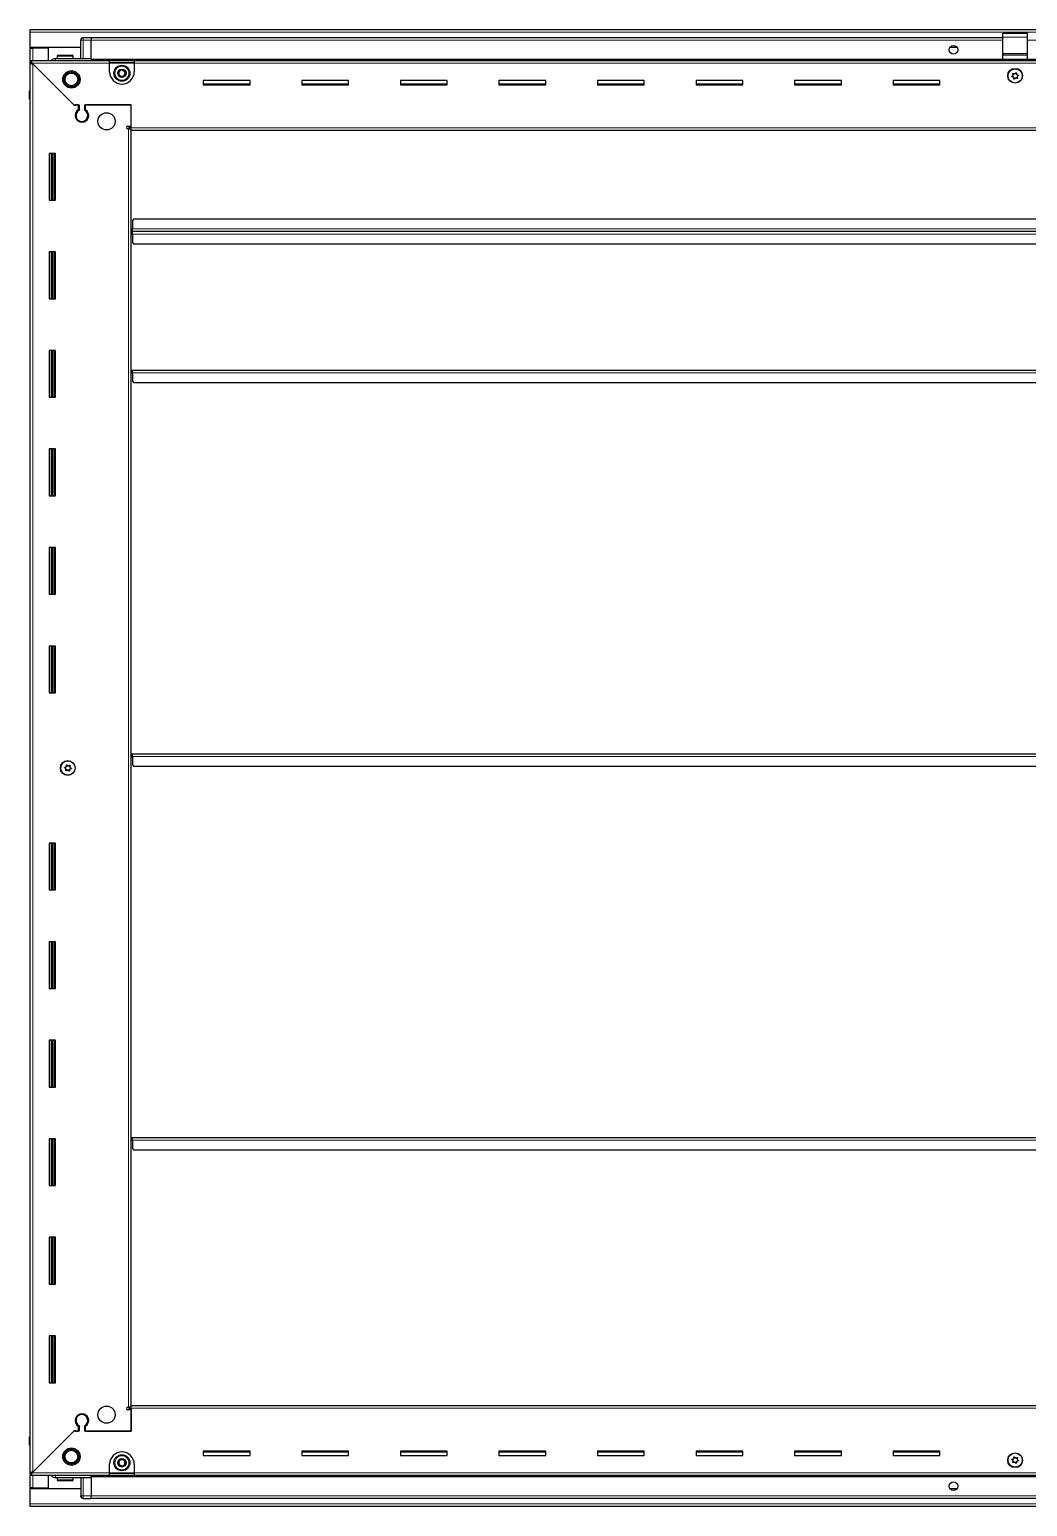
# Model space of a CAD drawing. Header units: millimetres. Extents: x 1132 to 7074, y -1399 to 2260.
# Drawn here: x 5399 to 6209, y 848 to 2047 of the extents above; entities that cross this region are included whole.
import ezdxf

# ---------------------------------------------------------------- set-up
doc = ezdxf.new("R2010")
doc.units = ezdxf.units.MM

msp = doc.modelspace()

# ---------------------------------------------------------------- linework, layer by layer
at = {"color": 7, "linetype": 'Continuous', "lineweight": 25}
for p, q in [((5399.21, 2044.5), (5399.21, 2046.6)), ((5399.21, 2046.6), (6998.21, 2046.6)), ((5399.21, 2032.1), (5399.21, 2044.5)), ((5440.89, 2039.6), (5440.89, 2039.6)), ((5442.21, 2040.1), (5448.71, 2040.1)), ((5442.21, 2040.1), (5448.71, 2040.1)), ((5448.71, 2040.1), (5448.71, 2040.1)), ((5448.71, 2040.1), (5448.71, 2040.1)), ((5448.71, 2040.1), (5448.71, 2038.1)), ((6188.71, 2039.95), (5448.71, 2039.95)), ((6188.71, 2043.6), (6208.71, 2043.6)), ((6188.71, 2040.34), (6188.71, 2043.6)), ((6188.71, 2027.19), (6188.71, 2040.34)), ((6208.71, 2040.34), (6208.71, 2043.6)), ((6208.71, 2027.19), (6208.71, 2040.34)), ((5440.21, 2032.1), (5399.21, 2032.1)), ((5399.21, 2031.6), (5399.21, 2032.1)), ((5399.21, 2031.6), (5401.31, 2031.6)), ((5399.21, 2021.35), (5399.21, 2031.6)), ((5400.71, 2031.6), (5400.71, 2032.1)), ((5414.21, 2031.6), (5401.31, 2031.6)), ((5414.21, 2021.35), (5414.21, 2031.6)), ((5440.21, 2023.1), (5440.21, 2038.1)), ((5448.71, 2023.1), (5448.71, 2038.1)), ((6151.58, 2032.1), (6145.84, 2032.1)), ((6188.71, 2026.1), (6188.71, 2027.19)), ((6208.71, 2026.1), (6208.71, 2027.19)), ((5399.21, 2019.85), (5399.21, 2021.35)), ((5399.21, 2021.35), (5400.21, 2021.35)), ((5399.21, 2019.35), (5399.21, 2019.85)), ((5399.21, 2019.85), (5400.21, 2019.85)), ((5399.21, 874.85), (5399.21, 2019.35)), ((5400.71, 2019.35), (5399.21, 2019.35)), ((5400.21, 2021.35), (5463.71, 2021.35)), ((5400.21, 2019.85), (5400.21, 2021.35)), ((5400.81, 2019.25), (5434.71, 1985.35)), ((5435.41, 1984.65), (5401.31, 2018.75)), ((5419.71, 2023.1), (5448.71, 2023.1)), ((5421.21, 2025), (5421.21, 2023.1)), ((5422.01, 2025.8), (5433.41, 2025.8)), ((5434.21, 2023.1), (5434.21, 2025)), ((5448.71, 2023.1), (5448.71, 2022.6)), ((5448.71, 2021.95), (6948.71, 2021.95)), ((5463.71, 2019.25), (5463.71, 2021.35)), ((5463.71, 2021.35), (5483.71, 2021.35)), ((5463.71, 2019.85), (5483.71, 2019.85)), ((5463.71, 2012.35), (5463.71, 2019.25)), ((5483.71, 2021.35), (6913.71, 2021.35)), ((5483.71, 2021.35), (5483.71, 2019.25)), ((5483.71, 2019.25), (5483.71, 2012.35)), ((6188.71, 2026.1), (6208.71, 2026.1)), ((6188.71, 2022.6), (6188.71, 2026.1)), ((6188.71, 2022.6), (6208.71, 2022.6)), ((6192.71, 2022.6), (6192.71, 2021.95)), ((6195.21, 2021.95), (6195.21, 2022.6)), ((6202.21, 2021.95), (6202.21, 2022.6)), ((6204.71, 2021.95), (6204.71, 2022.6)), ((6208.71, 2022.6), (6208.71, 2026.1)), ((5577.71, 2005.1), (5539.71, 2005.1)), ((5539.71, 2005.1), (5539.71, 2001.6)), ((5577.71, 2002.35), (5539.71, 2002.35)), ((5577.71, 2001.6), (5577.71, 2005.1)), ((5657.71, 2005.1), (5619.71, 2005.1)), ((5619.71, 2005.1), (5619.71, 2001.6)), ((5657.71, 2002.35), (5619.71, 2002.35)), ((5657.71, 2001.6), (5657.71, 2005.1)), ((5737.71, 2005.1), (5699.71, 2005.1)), ((5699.71, 2005.1), (5699.71, 2001.6)), ((5737.71, 2002.35), (5699.71, 2002.35)), ((5737.71, 2001.6), (5737.71, 2005.1)), ((5817.71, 2005.1), (5779.71, 2005.1)), ((5779.71, 2005.1), (5779.71, 2001.6)), ((5817.71, 2002.35), (5779.71, 2002.35)), ((5817.71, 2001.6), (5817.71, 2005.1)), ((5897.71, 2005.1), (5859.71, 2005.1)), ((5859.71, 2005.1), (5859.71, 2001.6)), ((5897.71, 2002.35), (5859.71, 2002.35)), ((5897.71, 2001.6), (5897.71, 2005.1)), ((5977.71, 2005.1), (5939.71, 2005.1)), ((5939.71, 2005.1), (5939.71, 2001.6)), ((5977.71, 2002.35), (5939.71, 2002.35)), ((5977.71, 2001.6), (5977.71, 2005.1)), ((6057.71, 2005.1), (6019.71, 2005.1)), ((6019.71, 2005.1), (6019.71, 2001.6)), ((6057.71, 2002.35), (6019.71, 2002.35)), ((6057.71, 2001.6), (6057.71, 2005.1)), ((6137.71, 2005.1), (6099.71, 2005.1)), ((6099.71, 2005.1), (6099.71, 2001.6)), ((6137.71, 2002.35), (6099.71, 2002.35)), ((6137.71, 2001.6), (6137.71, 2005.1)), ((5398.71, 1996.6), (5398.71, 1990.1)), ((5398.71, 1990.1), (5398.71, 1996.6)), ((5539.71, 2001.6), (5577.71, 2001.6)), ((5619.71, 2001.6), (5657.71, 2001.6)), ((5699.71, 2001.6), (5737.71, 2001.6)), ((5779.71, 2001.6), (5817.71, 2001.6)), ((5859.71, 2001.6), (5897.71, 2001.6)), ((5939.71, 2001.6), (5977.71, 2001.6)), ((6019.71, 2001.6), (6057.71, 2001.6)), ((6099.71, 2001.6), (6137.71, 2001.6)), ((5398.71, 1990.1), (5398.71, 1990.1)), ((5399.21, 1990.1), (5398.71, 1990.1)), ((5398.86, 1990.1), (5398.86, 904.1)), ((5434.71, 1985.35), (5438.91, 1985.35)), ((5436.11, 1985.35), (5435.41, 1984.65)), ((5438.21, 1985.35), (5436.11, 1985.35)), ((5438.21, 1985.35), (5438.21, 1981.46)), ((5438.91, 1985.35), (5438.91, 1981.07)), ((5443.51, 1985.35), (5481.21, 1985.35)), ((5443.51, 1981.07), (5443.51, 1985.35)), ((5444.21, 1981.46), (5444.21, 1985.35)), ((5481.21, 1985.35), (5444.21, 1985.35)), ((5481.21, 1966.7), (5481.21, 1985.35)), ((5481.21, 1968.1), (5481.21, 1985.35)), ((5439.21, 1972.49), (5439.21, 1971.73)), ((5478.36, 1968.1), (5481.21, 1968.1)), ((5481.21, 1967.1), (5479.21, 1967.1)), ((5479.21, 1967.1), (5479.21, 1966.1)), ((5481.21, 1964.6), (5481.21, 1966.7)), ((5479.11, 1966.1), (5478.36, 1966.1)), ((5479.11, 1966.1), (5481.21, 1966.1)), ((6916.21, 1964.6), (5481.21, 1964.6)), ((5481.21, 929.6), (5481.21, 1964.6)), ((5419.71, 1946.1), (5414.71, 1946.1)), ((5414.71, 1946.1), (5414.71, 1908.1)), ((5416.86, 1908.1), (5416.86, 1946.1)), ((5418.65, 1908.1), (5418.65, 1946.1)), ((5418.69, 1908.1), (5418.69, 1946.1)), ((5419.71, 1908.1), (5419.71, 1946.1)), ((5414.71, 1908.1), (5419.71, 1908.1)), ((5481.96, 1882.6), (5481.21, 1882.6)), ((5482.21, 1885.45), (5481.96, 1885.45)), ((5481.96, 1885.45), (5481.96, 1882.6)), ((5481.96, 1882.6), (5481.96, 1879.75)), ((5483.21, 1892.6), (5482.21, 1891.6)), ((5482.21, 1891.6), (5482.21, 1884.7)), ((5482.21, 1882.6), (5482.21, 1884.7)), ((5482.21, 1880.5), (5482.21, 1882.6)), ((6915.21, 1882.6), (5482.21, 1882.6)), ((6914.21, 1892.6), (5483.21, 1892.6)), ((5481.96, 1879.75), (5482.21, 1879.75)), ((5482.21, 1880.5), (5482.21, 1873.6)), ((5482.21, 1873.6), (5483.21, 1872.6)), ((5483.21, 1872.6), (6914.21, 1872.6)), ((5419.71, 1866.1), (5414.71, 1866.1)), ((5414.71, 1866.1), (5414.71, 1828.1)), ((5416.86, 1828.1), (5416.86, 1866.1)), ((5418.65, 1828.1), (5418.65, 1866.1)), ((5418.69, 1828.1), (5418.69, 1866.1)), ((5419.71, 1828.1), (5419.71, 1866.1)), ((5414.71, 1828.1), (5419.71, 1828.1)), ((5419.71, 1786.1), (5414.71, 1786.1)), ((5414.71, 1786.1), (5414.71, 1748.1)), ((5416.86, 1748.1), (5416.86, 1786.1)), ((5418.65, 1748.1), (5418.65, 1786.1)), ((5418.69, 1748.1), (5418.69, 1786.1)), ((5419.71, 1748.1), (5419.71, 1786.1)), ((5481.21, 1770.1), (5481.96, 1770.1)), ((5481.96, 1770.1), (5481.96, 1767.25)), ((5481.96, 1767.25), (5482.21, 1767.25)), ((5482.21, 1768), (5482.21, 1770.1)), ((5482.21, 1770.1), (6915.21, 1770.1)), ((5482.21, 1768), (5482.21, 1761.1)), ((5482.21, 1761.1), (5483.21, 1760.1)), ((5483.21, 1760.1), (6914.21, 1760.1)), ((5414.71, 1748.1), (5419.71, 1748.1)), ((5419.71, 1706.1), (5414.71, 1706.1)), ((5414.71, 1706.1), (5414.71, 1668.1)), ((5416.86, 1668.1), (5416.86, 1706.1)), ((5418.65, 1668.1), (5418.65, 1706.1)), ((5418.69, 1668.1), (5418.69, 1706.1)), ((5419.71, 1668.1), (5419.71, 1706.1)), ((5414.71, 1668.1), (5419.71, 1668.1)), ((5419.71, 1626.1), (5414.71, 1626.1)), ((5414.71, 1626.1), (5414.71, 1588.1)), ((5416.86, 1588.1), (5416.86, 1626.1)), ((5418.65, 1588.1), (5418.65, 1626.1)), ((5418.69, 1588.1), (5418.69, 1626.1)), ((5419.71, 1588.1), (5419.71, 1626.1)), ((5414.71, 1588.1), (5419.71, 1588.1)), ((5419.71, 1546.1), (5414.71, 1546.1)), ((5414.71, 1546.1), (5414.71, 1508.1)), ((5416.86, 1508.1), (5416.86, 1546.1)), ((5418.65, 1508.1), (5418.65, 1546.1)), ((5418.69, 1508.1), (5418.69, 1546.1)), ((5419.71, 1508.1), (5419.71, 1546.1)), ((5414.71, 1508.1), (5419.71, 1508.1)), ((5481.21, 1458.6), (5481.96, 1458.6)), ((5481.96, 1458.6), (5481.96, 1455.75)), ((5481.96, 1455.75), (5482.21, 1455.75)), ((5482.21, 1456.5), (5482.21, 1458.6)), ((5482.21, 1458.6), (6915.21, 1458.6)), ((5482.21, 1456.5), (5482.21, 1449.6)), ((5482.21, 1449.6), (5483.21, 1448.6)), ((5483.21, 1448.6), (6914.21, 1448.6)), ((5419.71, 1386.1), (5414.71, 1386.1)), ((5414.71, 1386.1), (5414.71, 1348.1)), ((5416.86, 1348.1), (5416.86, 1386.1)), ((5418.65, 1348.1), (5418.65, 1386.1)), ((5418.69, 1348.1), (5418.69, 1386.1)), ((5419.71, 1348.1), (5419.71, 1386.1)), ((5414.71, 1348.1), (5419.71, 1348.1)), ((5419.71, 1306.1), (5414.71, 1306.1)), ((5414.71, 1306.1), (5414.71, 1268.1)), ((5416.86, 1268.1), (5416.86, 1306.1)), ((5418.65, 1268.1), (5418.65, 1306.1)), ((5418.69, 1268.1), (5418.69, 1306.1)), ((5419.71, 1268.1), (5419.71, 1306.1)), ((5414.71, 1268.1), (5419.71, 1268.1)), ((5419.71, 1226.1), (5414.71, 1226.1)), ((5414.71, 1226.1), (5414.71, 1188.1)), ((5416.86, 1188.1), (5416.86, 1226.1)), ((5418.65, 1188.1), (5418.65, 1226.1)), ((5418.69, 1188.1), (5418.69, 1226.1)), ((5419.71, 1188.1), (5419.71, 1226.1)), ((5414.71, 1188.1), (5419.71, 1188.1)), ((5419.71, 1146.1), (5414.71, 1146.1)), ((5414.71, 1146.1), (5414.71, 1108.1)), ((5416.86, 1108.1), (5416.86, 1146.1)), ((5418.65, 1108.1), (5418.65, 1146.1)), ((5418.69, 1108.1), (5418.69, 1146.1)), ((5419.71, 1108.1), (5419.71, 1146.1)), ((5481.21, 1147.1), (5481.96, 1147.1)), ((5481.96, 1147.1), (5481.96, 1144.25)), ((5481.96, 1144.25), (5482.21, 1144.25)), ((5482.21, 1145), (5482.21, 1147.1)), ((5482.21, 1147.1), (6915.21, 1147.1)), ((5482.21, 1145), (5482.21, 1138.1)), ((5482.21, 1138.1), (5483.21, 1137.1)), ((5483.21, 1137.1), (6914.21, 1137.1)), ((5414.71, 1108.1), (5419.71, 1108.1)), ((5419.71, 1066.1), (5414.71, 1066.1)), ((5414.71, 1066.1), (5414.71, 1028.1)), ((5416.86, 1028.1), (5416.86, 1066.1)), ((5418.65, 1028.1), (5418.65, 1066.1)), ((5418.69, 1028.1), (5418.69, 1066.1)), ((5419.71, 1028.1), (5419.71, 1066.1)), ((5414.71, 1028.1), (5419.71, 1028.1)), ((5419.71, 986.1), (5414.71, 986.1)), ((5414.71, 986.1), (5414.71, 948.1)), ((5416.86, 948.1), (5416.86, 986.1)), ((5418.65, 948.1), (5418.65, 986.1)), ((5418.69, 948.1), (5418.69, 986.1)), ((5419.71, 948.1), (5419.71, 986.1)), ((5414.71, 948.1), (5419.71, 948.1)), ((5478.36, 928.1), (5479.11, 928.1)), ((5481.21, 926.1), (5478.36, 926.1)), ((5481.21, 928.1), (5479.11, 928.1)), ((5479.21, 928.1), (5479.21, 927.1)), ((5479.21, 927.1), (5481.21, 927.1)), ((5481.21, 927.5), (5481.21, 929.6)), ((5481.21, 929.6), (6916.21, 929.6)), ((5481.21, 927.5), (5481.21, 908.85)), ((5481.21, 908.85), (5481.21, 926.1)), ((5438.21, 912.74), (5438.21, 908.85)), ((5438.91, 913.14), (5438.91, 908.85)), ((5439.21, 922.48), (5439.21, 921.72)), ((5443.51, 908.85), (5443.51, 913.14)), ((5444.21, 908.85), (5444.21, 912.74)), ((5398.71, 904.1), (5398.71, 904.1)), ((5398.71, 897.6), (5398.71, 904.1)), ((5398.71, 904.1), (5398.71, 904.1)), ((5398.71, 904.1), (5398.71, 897.6)), ((5399.21, 904.1), (5398.71, 904.1)), ((5434.71, 908.85), (5400.81, 874.95)), ((5401.31, 875.45), (5435.41, 909.55)), ((5438.91, 908.85), (5434.71, 908.85)), ((5435.41, 909.55), (5436.11, 908.85)), ((5436.11, 908.85), (5438.21, 908.85)), ((5481.21, 908.85), (5443.51, 908.85)), ((5444.21, 908.85), (5481.21, 908.85)), ((5399.21, 896.28), (5399.21, 896.28)), ((5577.71, 892.6), (5539.71, 892.6)), ((5539.71, 892.6), (5539.71, 889.1)), ((5539.71, 891.85), (5577.71, 891.85)), ((5539.71, 889.1), (5577.71, 889.1)), ((5577.71, 889.1), (5577.71, 892.6)), ((5657.71, 892.6), (5619.71, 892.6)), ((5619.71, 892.6), (5619.71, 889.1)), ((5619.71, 891.85), (5657.71, 891.85)), ((5619.71, 889.1), (5657.71, 889.1)), ((5657.71, 889.1), (5657.71, 892.6)), ((5737.71, 892.6), (5699.71, 892.6)), ((5699.71, 892.6), (5699.71, 889.1)), ((5699.71, 891.85), (5737.71, 891.85)), ((5699.71, 889.1), (5737.71, 889.1)), ((5737.71, 889.1), (5737.71, 892.6)), ((5817.71, 892.6), (5779.71, 892.6)), ((5779.71, 892.6), (5779.71, 889.1)), ((5779.71, 891.85), (5817.71, 891.85)), ((5779.71, 889.1), (5817.71, 889.1)), ((5817.71, 889.1), (5817.71, 892.6)), ((5897.71, 892.6), (5859.71, 892.6)), ((5859.71, 892.6), (5859.71, 889.1)), ((5859.71, 891.85), (5897.71, 891.85)), ((5859.71, 889.1), (5897.71, 889.1)), ((5897.71, 889.1), (5897.71, 892.6)), ((5977.71, 892.6), (5939.71, 892.6)), ((5939.71, 892.6), (5939.71, 889.1)), ((5939.71, 891.85), (5977.71, 891.85)), ((5939.71, 889.1), (5977.71, 889.1)), ((5977.71, 889.1), (5977.71, 892.6)), ((6057.71, 892.6), (6019.71, 892.6)), ((6019.71, 892.6), (6019.71, 889.1)), ((6019.71, 891.85), (6057.71, 891.85)), ((6019.71, 889.1), (6057.71, 889.1)), ((6057.71, 889.1), (6057.71, 892.6)), ((6137.71, 892.6), (6099.71, 892.6)), ((6099.71, 892.6), (6099.71, 889.1)), ((6099.71, 891.85), (6137.71, 891.85)), ((6099.71, 889.1), (6137.71, 889.1)), ((6137.71, 889.1), (6137.71, 892.6)), ((5463.71, 874.95), (5463.71, 881.85)), ((5483.71, 881.85), (5483.71, 874.95)), ((5399.21, 874.35), (5399.21, 874.85)), ((5400.71, 874.85), (5399.21, 874.85)), ((5399.21, 874.35), (5399.21, 872.85)), ((5400.21, 874.35), (5399.21, 874.35)), ((5399.21, 862.6), (5399.21, 872.85)), ((5400.21, 872.85), (5399.21, 872.85)), ((5400.21, 874.35), (5400.21, 872.85)), ((5463.71, 872.85), (5400.21, 872.85)), ((5414.21, 862.6), (5414.21, 872.85)), ((5419.71, 871.1), (5448.71, 871.1)), ((5421.21, 871.1), (5421.21, 869.2)), ((5425.78, 868.4), (5422.01, 868.4)), ((5433.41, 868.4), (5425.78, 868.4)), ((5434.21, 869.2), (5434.21, 871.1)), ((5440.21, 871.1), (5440.21, 856.1)), ((5447.21, 871.17), (5447.21, 871.1)), ((6948.71, 872.25), (5448.71, 872.25)), ((5448.71, 871.1), (5448.71, 871.6)), ((5448.71, 871.1), (5448.71, 856.1)), ((5463.71, 872.85), (5463.71, 874.95)), ((5483.71, 874.35), (5463.71, 874.35)), ((5483.71, 872.85), (5463.71, 872.85)), ((5483.71, 874.95), (5483.71, 872.85)), ((6913.71, 872.85), (5483.71, 872.85)), ((5401.31, 862.6), (5399.21, 862.6)), ((5399.21, 862.1), (5399.21, 862.6)), ((5399.21, 862.1), (5440.21, 862.1)), ((5399.21, 849.7), (5399.21, 862.1)), ((5400.71, 862.1), (5400.71, 862.6)), ((5401.31, 862.6), (5414.21, 862.6)), ((5440.21, 856.1), (5440.21, 856.1)), ((5442.21, 854.1), (5448.71, 854.1)), ((5442.21, 854.1), (5448.71, 854.1)), ((5448.71, 854.1), (5448.71, 856.1)), ((5448.71, 854.25), (6948.71, 854.25)), ((5448.71, 854.1), (5448.71, 854.1)), ((6145.84, 862.1), (6151.58, 862.1)), ((5399.21, 847.6), (5399.21, 849.7)), ((6998.21, 847.6), (5399.21, 847.6))]:
    msp.add_line(p, q, dxfattribs=at)
at = {"color": 8, "linetype": 'Continuous', "lineweight": 18}
for p, q in [((6998.21, 2044.5), (5399.21, 2044.5)), ((5442.21, 2040.1), (5442.21, 2038.1)), ((6188.71, 2040.34), (6208.71, 2040.34)), ((5401.31, 2031.6), (5401.31, 2032.1)), ((5401.31, 2021.35), (5401.31, 2031.6)), ((5440.21, 2038.1), (5442.21, 2038.1)), ((5442.21, 2038.1), (5442.21, 2023.1)), ((5448.71, 2038.1), (5442.21, 2038.1)), ((6188.71, 2037.95), (5448.71, 2037.95)), ((6188.71, 2027.19), (6208.71, 2027.19)), ((6948.71, 2037.95), (6208.71, 2037.95)), ((5463.71, 2019.25), (5400.81, 2019.25)), ((5401.31, 2018.75), (5401.31, 875.45)), ((5421.21, 2025), (5434.21, 2025)), ((6188.71, 2022.6), (5448.71, 2022.6)), ((6948.71, 2021.37), (5448.71, 2021.37)), ((5463.71, 2019.25), (5483.71, 2019.25)), ((6913.71, 2019.25), (5483.71, 2019.25)), ((6194.71, 2021.95), (6194.71, 2022.6)), ((6202.71, 2021.95), (6202.71, 2022.6)), ((6948.71, 2022.6), (6208.71, 2022.6)), ((5399.21, 1996.6), (5398.71, 1996.6)), ((5481.21, 1966.7), (6916.21, 1966.7)), ((5479.11, 928.1), (5479.11, 1966.1)), ((5416.21, 1946.1), (5416.21, 1908.1)), ((5417.44, 1946.1), (5417.44, 1908.1)), ((6915.21, 1884.7), (5482.21, 1884.7)), ((5482.21, 1880.5), (6915.21, 1880.5)), ((5416.21, 1866.1), (5416.21, 1828.1)), ((5417.44, 1866.1), (5417.44, 1828.1)), ((5416.21, 1786.1), (5416.21, 1748.1)), ((5417.44, 1786.1), (5417.44, 1748.1)), ((5482.21, 1768), (6915.21, 1768)), ((5416.21, 1706.1), (5416.21, 1668.1)), ((5417.44, 1706.1), (5417.44, 1668.1)), ((5416.21, 1626.1), (5416.21, 1588.1)), ((5417.44, 1626.1), (5417.44, 1588.1)), ((5416.21, 1546.1), (5416.21, 1508.1)), ((5417.44, 1546.1), (5417.44, 1508.1)), ((5482.21, 1456.5), (6915.21, 1456.5)), ((5416.21, 1386.1), (5416.21, 1348.1)), ((5417.44, 1386.1), (5417.44, 1348.1)), ((5416.21, 1306.1), (5416.21, 1268.1)), ((5417.44, 1306.1), (5417.44, 1268.1)), ((5416.21, 1226.1), (5416.21, 1188.1)), ((5417.44, 1226.1), (5417.44, 1188.1)), ((5416.21, 1146.1), (5416.21, 1108.1)), ((5417.44, 1146.1), (5417.44, 1108.1)), ((5482.21, 1145), (6915.21, 1145)), ((5416.21, 1066.1), (5416.21, 1028.1)), ((5417.44, 1066.1), (5417.44, 1028.1)), ((5416.21, 986.1), (5416.21, 948.1)), ((5417.44, 986.1), (5417.44, 948.1)), ((6916.21, 927.5), (5481.21, 927.5)), ((5399.21, 897.6), (5398.71, 897.6)), ((5400.81, 874.95), (5463.71, 874.95)), ((5401.31, 862.6), (5401.31, 872.85)), ((5425.51, 869.2), (5421.21, 869.2)), ((5434.21, 869.2), (5425.51, 869.2)), ((5442.21, 856.1), (5442.21, 871.1)), ((5448.71, 872.84), (6948.71, 872.84)), ((5448.71, 871.6), (6948.71, 871.6)), ((5483.71, 874.95), (5463.71, 874.95)), ((5483.71, 874.95), (6913.71, 874.95)), ((5401.31, 862.1), (5401.31, 862.6)), ((5440.21, 856.1), (5442.21, 856.1)), ((5442.21, 854.1), (5442.21, 856.1)), ((5448.71, 856.1), (5442.21, 856.1)), ((5448.71, 856.25), (6948.71, 856.25)), ((6998.21, 849.7), (5399.21, 849.7))]:
    msp.add_line(p, q, dxfattribs=at)
at = {"color": 7, "linetype": 'Continuous', "lineweight": 25, "flags": 128}
msp.add_lwpolyline([(5440.36, 855.35), (5440.25, 855.71), (5440.21, 856.1)], dxfattribs=at)
at = {"color": 7, "linetype": 'Continuous', "lineweight": 25}
for centre, radius in [((6148.71, 2030.1), 3.5), ((5473.71, 2011.1), 6.5), ((5473.71, 2011.1), 3.46), ((6198.71, 2009.1), 6), ((6198.71, 2008.95), 5.79), ((5432.71, 2006.1), 7), ((5432.71, 2006.1), 6.02), ((5432.71, 2006.1), 5.1), ((6198.71, 2008.95), 1.85), ((5461.21, 1972.1), 7), ((5429.71, 1447.1), 6), ((5429.86, 1447.1), 5.79), ((5429.86, 1447.1), 1.85), ((5461.21, 922.1), 7), ((5432.71, 888.1), 7), ((5432.71, 888.1), 6.02), ((5432.71, 888.1), 5.1), ((5473.71, 883.1), 6.5), ((6198.71, 885.1), 6), ((6198.71, 885.25), 5.79), ((5473.71, 883.1), 3.46), ((6198.71, 885.25), 1.85), ((6148.71, 864.1), 3.5)]:
    msp.add_circle(centre, radius, dxfattribs=at)
at = {"color": 8, "linetype": 'Continuous', "lineweight": 18}
for centre in [(5473.71, 2011.1), (5473.71, 883.1)]:
    msp.add_circle(centre, 5.7, dxfattribs=at)
at = {"color": 7, "linetype": 'Continuous', "lineweight": 25}
for centre, radius, start, end in [((5442.21, 2038.1), 2, 90, 180), ((5422.01, 2025), 0.8, 90, 180), ((5433.41, 2025), 0.8, 0, 90), ((5440.01, 2023.3), 0.2, 270, 0), ((5473.71, 2012.35), 10, 180, 270), ((5473.71, 2011.1), 2.5, 134.01559, 194.01559), ((5473.71, 2011.1), 2.5, 194.01559, 254.01559), ((5473.71, 2011.1), 2.5, 74.01559, 134.01559), ((5473.71, 2011.1), 2.5, 254.01559, 314.01559), ((5473.71, 2012.35), 10, 270, 0), ((5473.71, 2011.1), 2.5, 14.01559, 74.01559), ((5473.71, 2011.1), 2.5, 314.01559, 14.01559), ((5400.71, 1996.6), 2, 138.59038, 180), ((5441.21, 1976.85), 5.5, 123.05573, 56.94427), ((5441.21, 1976.85), 4.8, 118.63099, 61.36901), ((5478.36, 1967.1), 1, 90, 270), ((5478.36, 927.1), 1, 90, 270), ((5441.21, 917.35), 5.5, 303.05573, 236.94427), ((5441.21, 917.35), 4.8, 298.63099, 241.36901), ((5400.71, 897.6), 2, 180, 221.39416), ((5473.71, 881.85), 10, 90, 180), ((5473.71, 881.85), 10, 0, 90), ((5473.71, 883.1), 2.5, 127.47401, 187.47401), ((5473.71, 883.1), 2.5, 187.47401, 247.47401), ((5473.71, 883.1), 2.5, 67.47401, 127.47401), ((5473.71, 883.1), 2.5, 247.47401, 307.47401), ((5473.71, 883.1), 2.5, 7.47401, 67.47401), ((5473.71, 883.1), 2.5, 307.47401, 7.47401), ((5422.01, 869.2), 0.8, 180, 270), ((5433.41, 869.2), 0.8, 270, 0), ((5440.01, 870.9), 0.2, 0, 90), ((5442.21, 856.1), 2, 180, 270)]:
    msp.add_arc(centre, radius, start, end, dxfattribs=at)
for points, knots in [([(5399.21, 2019.35), (5399.24, 2019.31), (5399.29, 2019.22), (5399.68, 2019.09), (5400.24, 2018.95), (5400.82, 2018.84), (5401.18, 2018.78), (5401.31, 2018.75)], [0, 0, 0, 0, 0.23025534, 0.4485219, 0.6667858, 0.88504963, 1, 1, 1, 1]), ([(5400.81, 2019.25), (5400.76, 2019.51), (5400.67, 2020), (5400.54, 2020.64), (5400.41, 2021.11), (5400.3, 2021.33), (5400.23, 2021.35), (5400.21, 2021.35)], [0, 0, 0, 0, 0.2302553, 0.4485219, 0.6667858, 0.8850496, 1, 1, 1, 1]), ([(5416.49, 2021.35), (5416.61, 2021.55), (5417, 2022.2), (5418.16, 2022.91), (5419.19, 2023.04), (5419.71, 2023.1)], [0, 0, 0, 0, 0.1822499, 0.5911249, 1, 1, 1, 1]), ([(5448.71, 2023.1), (5448.71, 2023.07), (5448.71, 2022.99), (5448.71, 2022.37), (5448.71, 2021.81), (5448.71, 2021.44), (5448.71, 2021.43)], [0, 0, 0, 0, 0.3302662, 0.66053239, 0.99079859, 1, 1, 1, 1]), ([(5470.93, 2011.9), (5471.3, 2012.26), (5472, 2012.93), (5472.69, 2013.59), (5473.01, 2013.91)], [0, 0, 0, 0, 0.5346859, 1, 1, 1, 1]), ([(5471.63, 2009.1), (5471.55, 2009.43), (5471.35, 2010.23), (5471.11, 2011.2), (5470.96, 2011.78), (5470.93, 2011.9)], [0, 0, 0, 0, 0.3629006, 0.8668753, 1, 1, 1, 1]), ([(5474.41, 2008.3), (5473.91, 2008.45), (5472.98, 2008.71), (5472.06, 2008.98), (5471.63, 2009.1)], [0, 0, 0, 0, 0.5346859, 1, 1, 1, 1]), ([(5473.01, 2013.91), (5473.51, 2013.76), (5474.43, 2013.5), (5475.36, 2013.23), (5475.78, 2013.11)], [0, 0, 0, 0, 0.5346859, 1, 1, 1, 1]), ([(5476.48, 2010.31), (5476.11, 2009.95), (5475.42, 2009.28), (5474.73, 2008.61), (5474.41, 2008.3)], [0, 0, 0, 0, 0.5346859, 1, 1, 1, 1]), ([(5475.78, 2013.11), (5475.82, 2012.99), (5475.96, 2012.41), (5476.2, 2011.44), (5476.4, 2010.64), (5476.48, 2010.31)], [0, 0, 0, 0, 0.1331247, 0.6370994, 1, 1, 1, 1]), ([(6196.82, 2011.03), (6196.82, 2011.02), (6196.8, 2010.99), (6196.79, 2010.94), (6196.8, 2010.79), (6196.9, 2010.42), (6197.04, 2009.89), (6196.87, 2009.28), (6196.51, 2008.91), (6196.21, 2008.66), (6196.03, 2008.5), (6195.98, 2008.42), (6195.97, 2008.38), (6195.97, 2008.35), (6195.99, 2008.32), (6196.04, 2008.27), (6196.29, 2008.18), (6196.76, 2008.07), (6197.4, 2007.76), (6197.65, 2007.09), (6197.71, 2006.62), (6197.78, 2006.36), (6197.82, 2006.31), (6197.85, 2006.29), (6197.88, 2006.28), (6197.91, 2006.29), (6197.95, 2006.3), (6198.02, 2006.35), (6198.19, 2006.5), (6198.46, 2006.77), (6198.86, 2007.09), (6199.49, 2007.2), (6200, 2007.01), (6200.36, 2006.88), (6200.51, 2006.86), (6200.57, 2006.87), (6200.6, 2006.88), (6200.62, 2006.92), (6200.63, 2006.97), (6200.62, 2007.12), (6200.52, 2007.49), (6200.38, 2008.01), (6200.55, 2008.62), (6200.91, 2009), (6201.21, 2009.25), (6201.38, 2009.41), (6201.44, 2009.49), (6201.45, 2009.53), (6201.44, 2009.56), (6201.43, 2009.59), (6201.37, 2009.63), (6201.12, 2009.73), (6200.66, 2009.84), (6200.02, 2010.15), (6199.77, 2010.81), (6199.71, 2011.29), (6199.64, 2011.54), (6199.6, 2011.6), (6199.57, 2011.62), (6199.54, 2011.63), (6199.5, 2011.62), (6199.46, 2011.6), (6199.39, 2011.56), (6199.23, 2011.41), (6198.96, 2011.14), (6198.55, 2010.82), (6197.93, 2010.71), (6197.42, 2010.89), (6197.05, 2011.03), (6196.91, 2011.05), (6196.85, 2011.04), (6196.83, 2011.03), (6196.82, 2011.03)], [0, 0, 0, 0, 0.0020087, 0.00442, 0.0093647, 0.0255282, 0.0677053, 0.0957862, 0.1246456, 0.1503415, 0.1605194, 0.1633943, 0.1656965, 0.1672448, 0.1688741, 0.1707699, 0.1786058, 0.2119941, 0.2499945, 0.2879948, 0.3213831, 0.329219, 0.3311148, 0.3327441, 0.3342924, 0.3362166, 0.3385353, 0.3413178, 0.349662, 0.3753578, 0.4042173, 0.4322982, 0.4744753, 0.4906388, 0.4966691, 0.49844, 0.5, 0.5020087, 0.50442, 0.5093647, 0.5255282, 0.5677053, 0.5957862, 0.6246456, 0.6503415, 0.6605194, 0.6633943, 0.6656965, 0.6672448, 0.6688741, 0.6707699, 0.6786058, 0.7119941, 0.7499945, 0.7879948, 0.8213831, 0.829219, 0.8311148, 0.8327441, 0.8342924, 0.8362166, 0.8385353, 0.8413178, 0.849662, 0.8753578, 0.9042173, 0.9322982, 0.9744753, 0.9906388, 0.9966691, 0.99844, 1, 1, 1, 1]), ([(5431.5, 1449.38), (5431.48, 1449.38), (5431.46, 1449.39), (5431.4, 1449.39), (5431.26, 1449.35), (5430.92, 1449.18), (5430.43, 1448.93), (5429.8, 1448.97), (5429.36, 1449.25), (5429.06, 1449.49), (5428.86, 1449.63), (5428.77, 1449.66), (5428.73, 1449.67), (5428.7, 1449.65), (5428.68, 1449.63), (5428.64, 1449.57), (5428.6, 1449.31), (5428.59, 1448.83), (5428.42, 1448.14), (5427.82, 1447.76), (5427.37, 1447.6), (5427.13, 1447.48), (5427.09, 1447.42), (5427.07, 1447.4), (5427.07, 1447.36), (5427.09, 1447.33), (5427.11, 1447.3), (5427.17, 1447.24), (5427.35, 1447.1), (5427.67, 1446.9), (5428.07, 1446.57), (5428.31, 1445.98), (5428.23, 1445.44), (5428.17, 1445.06), (5428.18, 1444.91), (5428.2, 1444.85), (5428.22, 1444.83), (5428.26, 1444.82), (5428.32, 1444.82), (5428.46, 1444.86), (5428.8, 1445.03), (5429.28, 1445.27), (5429.92, 1445.24), (5430.35, 1444.96), (5430.66, 1444.72), (5430.86, 1444.58), (5430.94, 1444.55), (5430.99, 1444.54), (5431.02, 1444.55), (5431.04, 1444.58), (5431.08, 1444.64), (5431.12, 1444.9), (5431.13, 1445.38), (5431.3, 1446.07), (5431.9, 1446.45), (5432.35, 1446.61), (5432.58, 1446.73), (5432.63, 1446.78), (5432.65, 1446.81), (5432.65, 1446.85), (5432.63, 1446.88), (5432.61, 1446.91), (5432.55, 1446.97), (5432.37, 1447.11), (5432.05, 1447.31), (5431.65, 1447.64), (5431.41, 1448.23), (5431.49, 1448.77), (5431.54, 1449.15), (5431.54, 1449.3), (5431.52, 1449.36), (5431.5, 1449.37), (5431.5, 1449.38)], [0, 0, 0, 0, 0.0020087, 0.00442, 0.0093647, 0.0255282, 0.0677053, 0.0957862, 0.1246456, 0.1503415, 0.1605194, 0.1633943, 0.1656965, 0.1672448, 0.1688741, 0.1707699, 0.1786058, 0.2119941, 0.2499945, 0.2879948, 0.3213831, 0.329219, 0.3311148, 0.3327441, 0.3342924, 0.3362166, 0.3385353, 0.3413178, 0.349662, 0.3753578, 0.4042173, 0.4322982, 0.4744753, 0.4906388, 0.4966691, 0.49844, 0.5, 0.5020087, 0.50442, 0.5093647, 0.5255282, 0.5677053, 0.5957862, 0.6246456, 0.6503415, 0.6605194, 0.6633943, 0.6656965, 0.6672448, 0.6688741, 0.6707699, 0.6786058, 0.7119941, 0.7499945, 0.7879948, 0.8213831, 0.829219, 0.8311148, 0.8327441, 0.8342924, 0.8362166, 0.8385353, 0.8413178, 0.849662, 0.8753578, 0.9042173, 0.9322982, 0.9744753, 0.9906388, 0.9966691, 0.99844, 1, 1, 1, 1]), ([(6196.82, 883.18), (6196.83, 883.18), (6196.86, 883.16), (6196.92, 883.16), (6197.06, 883.18), (6197.42, 883.32), (6197.93, 883.5), (6198.55, 883.39), (6198.96, 883.07), (6199.23, 882.79), (6199.41, 882.63), (6199.5, 882.59), (6199.54, 882.58), (6199.57, 882.59), (6199.6, 882.61), (6199.64, 882.66), (6199.71, 882.92), (6199.77, 883.39), (6200.02, 884.06), (6200.66, 884.37), (6201.12, 884.48), (6201.37, 884.57), (6201.43, 884.62), (6201.44, 884.65), (6201.45, 884.68), (6201.44, 884.71), (6201.42, 884.75), (6201.37, 884.82), (6201.2, 884.97), (6200.91, 885.21), (6200.55, 885.58), (6200.38, 886.19), (6200.52, 886.72), (6200.62, 887.1), (6200.63, 887.25), (6200.61, 887.3), (6200.59, 887.33), (6200.56, 887.35), (6200.5, 887.35), (6200.36, 887.33), (6200, 887.19), (6199.49, 887.01), (6198.86, 887.12), (6198.46, 887.44), (6198.18, 887.72), (6198.01, 887.88), (6197.92, 887.92), (6197.88, 887.93), (6197.85, 887.92), (6197.82, 887.9), (6197.78, 887.84), (6197.71, 887.59), (6197.65, 887.11), (6197.4, 886.45), (6196.76, 886.14), (6196.29, 886.03), (6196.04, 885.93), (6195.99, 885.89), (6195.97, 885.86), (6195.97, 885.83), (6195.98, 885.79), (6196, 885.76), (6196.05, 885.69), (6196.22, 885.54), (6196.51, 885.3), (6196.87, 884.92), (6197.04, 884.31), (6196.9, 883.79), (6196.8, 883.41), (6196.79, 883.26), (6196.8, 883.21), (6196.82, 883.19), (6196.82, 883.18)], [0, 0, 0, 0, 0.0020087, 0.00442, 0.0093647, 0.0255282, 0.0677053, 0.0957862, 0.1246456, 0.1503415, 0.1605194, 0.1633943, 0.1656965, 0.1672448, 0.1688741, 0.1707699, 0.1786058, 0.2119941, 0.2499945, 0.2879948, 0.3213831, 0.329219, 0.3311148, 0.3327441, 0.3342924, 0.3362166, 0.3385353, 0.3413178, 0.349662, 0.3753578, 0.4042173, 0.4322982, 0.4744753, 0.4906388, 0.4966691, 0.49844, 0.5, 0.5020087, 0.50442, 0.5093647, 0.5255282, 0.5677053, 0.5957862, 0.6246456, 0.6503415, 0.6605194, 0.6633943, 0.6656965, 0.6672448, 0.6688741, 0.6707699, 0.6786058, 0.7119941, 0.7499945, 0.7879948, 0.8213831, 0.829219, 0.8311148, 0.8327441, 0.8342924, 0.8362166, 0.8385353, 0.8413178, 0.849662, 0.8753578, 0.9042173, 0.9322982, 0.9744753, 0.9906388, 0.9966691, 0.99844, 1, 1, 1, 1]), ([(5401.31, 875.45), (5401.06, 875.41), (5400.56, 875.32), (5399.92, 875.19), (5399.46, 875.05), (5399.24, 874.94), (5399.22, 874.88), (5399.21, 874.85)], [0, 0, 0, 0, 0.2302553, 0.4485219, 0.6667858, 0.8850496, 1, 1, 1, 1]), ([(5471.04, 884.21), (5471.14, 884.29), (5471.62, 884.65), (5472.41, 885.26), (5473.06, 885.76), (5473.33, 885.97)], [0, 0, 0, 0, 0.1331247, 0.6370994, 1, 1, 1, 1]), ([(5471.42, 881.35), (5471.35, 881.86), (5471.23, 882.82), (5471.1, 883.77), (5471.04, 884.21)], [0, 0, 0, 0, 0.5346859, 1, 1, 1, 1]), ([(5474.08, 880.24), (5473.61, 880.44), (5472.72, 880.81), (5471.83, 881.18), (5471.42, 881.35)], [0, 0, 0, 0, 0.5346859, 1, 1, 1, 1]), ([(5473.33, 885.97), (5473.81, 885.77), (5474.7, 885.4), (5475.59, 885.03), (5476, 884.86)], [0, 0, 0, 0, 0.5346859, 1, 1, 1, 1]), ([(5476.38, 882), (5476.1, 881.79), (5475.45, 881.29), (5474.66, 880.68), (5474.18, 880.32), (5474.08, 880.24)], [0, 0, 0, 0, 0.3629006, 0.8668753, 1, 1, 1, 1]), ([(5476, 884.86), (5476.07, 884.35), (5476.19, 883.39), (5476.32, 882.44), (5476.38, 882)], [0, 0, 0, 0, 0.5346859, 1, 1, 1, 1]), ([(5400.21, 872.85), (5400.26, 872.88), (5400.34, 872.93), (5400.48, 873.33), (5400.61, 873.88), (5400.72, 874.46), (5400.79, 874.83), (5400.81, 874.95)], [0, 0, 0, 0, 0.2302553, 0.4485219, 0.6667858, 0.8850496, 1, 1, 1, 1]), ([(5416.49, 872.85), (5416.61, 872.65), (5417, 872.01), (5418.16, 871.3), (5419.19, 871.17), (5419.71, 871.1)], [0, 0, 0, 0, 0.1822499, 0.5911249, 1, 1, 1, 1]), ([(5448.71, 871.1), (5448.71, 871.14), (5448.71, 871.22), (5448.71, 871.84), (5448.71, 872.41), (5448.71, 872.81), (5448.71, 872.84)], [0, 0, 0, 0, 0.3242788, 0.6485576, 0.9728365, 1, 1, 1, 1])]:
    msp.add_open_spline(points, degree=3, knots=knots, dxfattribs=at)
for points in [[(5400.81, 2019.25), (5400.76, 2019.33), (5400.66, 2019.49), (5400.51, 2019.69), (5400.36, 2019.83), (5400.26, 2019.85), (5400.21, 2019.85)], [(5400.71, 2019.35), (5400.72, 2019.3), (5400.74, 2019.2), (5400.87, 2019.05), (5401.07, 2018.9), (5401.23, 2018.8), (5401.31, 2018.75)], [(5401.31, 875.45), (5401.23, 875.4), (5401.07, 875.3), (5400.87, 875.15), (5400.74, 875), (5400.72, 874.9), (5400.71, 874.85)], [(5400.21, 874.35), (5400.26, 874.36), (5400.36, 874.38), (5400.51, 874.52), (5400.66, 874.72), (5400.76, 874.88), (5400.81, 874.95)]]:
    msp.add_open_spline(points, degree=3, dxfattribs=at)
at = {"color": 8, "linetype": 'Continuous', "lineweight": 18}
for points, knots in [([(5419.71, 2023.1), (5419.71, 2023.06), (5419.71, 2022.99), (5419.71, 2022.55), (5419.71, 2022.09), (5419.71, 2021.68), (5419.71, 2021.41), (5419.71, 2021.35)], [0, 0, 0, 0, 0.35975288, 0.55341416, 0.75118521, 0.94895626, 1, 1, 1, 1]), ([(5419.71, 871.1), (5419.71, 871.15), (5419.71, 871.22), (5419.71, 871.66), (5419.71, 872.11), (5419.71, 872.53), (5419.71, 872.8), (5419.71, 872.85)], [0, 0, 0, 0, 0.3597529, 0.5534142, 0.7511852, 0.9489563, 1, 1, 1, 1])]:
    msp.add_open_spline(points, degree=3, knots=knots, dxfattribs=at)

doc.saveas('drawing.dxf')
